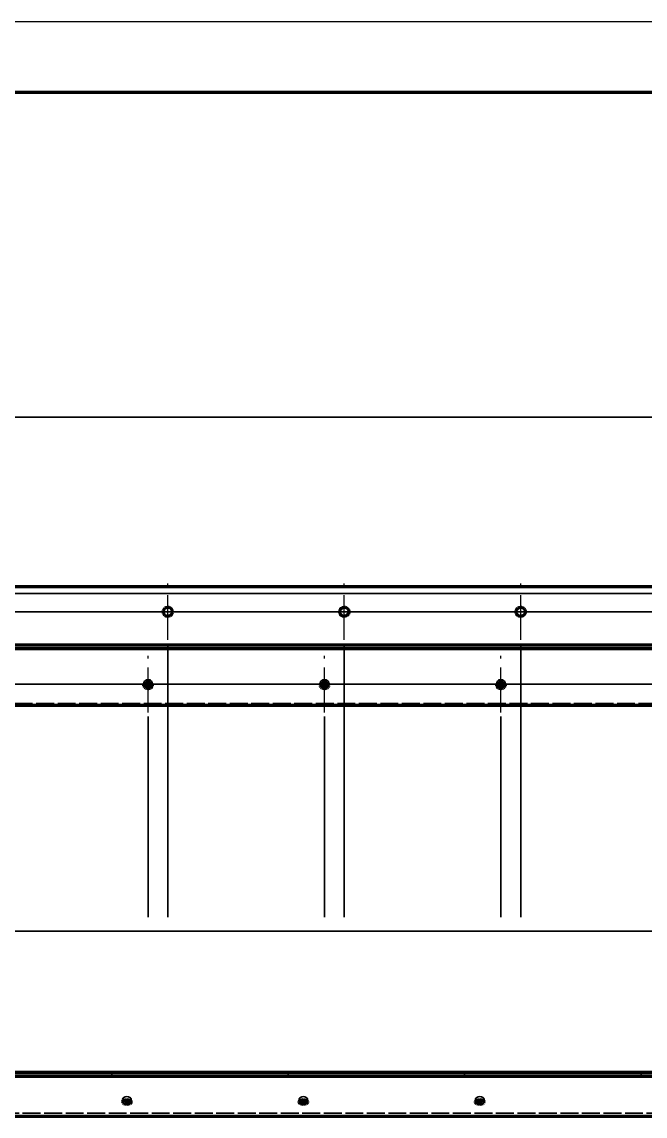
# Model space of a CAD drawing. Header units: millimetres. Extents: x 0 to 420, y 0 to 297.
# Drawn here: x 237.3 to 281.5, y 219.5 to 297 of the extents above; entities that cross this region are included whole.
import ezdxf

# ---------------------------------------------------------------- set-up
doc = ezdxf.new("R2010")
doc.units = ezdxf.units.MM
doc.linetypes.add('CENTER', pattern=[5.08, 3.175, -0.635, 0.635, -0.635])
doc.linetypes.add('DASHED', pattern=[1.524, 1.27, -0.254])

msp = doc.modelspace()

# ---------------------------------------------------------------- linework, layer by layer
at = {"color": 7, "lineweight": 35}
for p, q in [((65, 269), (351, 269)), ((68.75, 256.5), (366, 256.5)), ((74.975, 255.2), (366, 255.2)), ((87.475, 255.2), (366, 255.2)), ((99.975, 255.2), (366, 255.2)), ((112.475, 255.2), (366, 255.2)), ((124.975, 255.2), (366, 255.2)), ((137.475, 255.2), (366, 255.2)), ((149.975, 255.2), (366, 255.2)), ((162.475, 255.2), (366, 255.2)), ((174.975, 255.2), (366, 255.2)), ((187.475, 255.2), (366, 255.2)), ((199.975, 255.2), (366, 255.2)), ((212.475, 255.2), (366, 255.2)), ((224.975, 255.2), (366, 255.2)), ((237.475, 255.2), (366, 255.2)), ((249.975, 255.2), (366, 255.2)), ((262.475, 255.2), (366, 255.2)), ((274.975, 255.2), (366, 255.2)), ((247.65, 252.875), (247.65, 233.563)), ((260.15, 252.875), (260.15, 233.563)), ((272.65, 252.875), (272.65, 233.563)), ((67.75, 252.643), (366, 252.643)), ((73.55, 250.068), (366, 250.068)), ((86.05, 250.068), (366, 250.068)), ((98.55, 250.068), (366, 250.068)), ((111.05, 250.068), (366, 250.068)), ((123.55, 250.068), (366, 250.068)), ((136.05, 250.068), (366, 250.068)), ((148.55, 250.068), (366, 250.068)), ((161.05, 250.068), (366, 250.068)), ((173.55, 250.068), (366, 250.068)), ((186.05, 250.068), (366, 250.068)), ((198.55, 250.068), (366, 250.068)), ((211.05, 250.068), (366, 250.068)), ((223.55, 250.068), (366, 250.068)), ((236.05, 250.068), (366, 250.068)), ((248.55, 250.068), (366, 250.068)), ((261.05, 250.068), (366, 250.068)), ((273.55, 250.068), (366, 250.068)), ((246.25, 247.768), (246.25, 233.563)), ((258.75, 247.768), (258.75, 233.563)), ((271.25, 247.768), (271.25, 233.563)), ((83.75, 232.563), (333.75, 232.563))]:
    msp.add_line(p, q, dxfattribs=at)
at = {"color": 1, "lineweight": 70}
for p, q in [((66.25, 257), (350.5, 257)), ((247.325, 255.2), (247.339, 255.296)), ((247.339, 255.104), (247.325, 255.2)), ((247.339, 255.296), (247.381, 255.383)), ((247.381, 255.017), (247.339, 255.104)), ((247.381, 255.383), (247.447, 255.454)), ((247.447, 255.454), (247.531, 255.503)), ((247.531, 255.503), (247.626, 255.524)), ((247.626, 255.524), (247.722, 255.517)), ((247.722, 255.517), (247.813, 255.481)), ((247.813, 255.481), (247.888, 255.421)), ((247.888, 255.421), (247.943, 255.341)), ((247.943, 255.341), (247.971, 255.248)), ((247.971, 255.152), (247.943, 255.059)), ((247.971, 255.248), (247.971, 255.152)), ((259.825, 255.2), (259.839, 255.296)), ((259.839, 255.104), (259.825, 255.2)), ((259.839, 255.296), (259.881, 255.383)), ((259.881, 255.017), (259.839, 255.104)), ((259.881, 255.383), (259.947, 255.454)), ((259.947, 255.454), (260.031, 255.503)), ((260.031, 255.503), (260.126, 255.524)), ((260.126, 255.524), (260.222, 255.517)), ((260.222, 255.517), (260.312, 255.481)), ((260.312, 255.481), (260.388, 255.421)), ((260.388, 255.421), (260.443, 255.341)), ((260.443, 255.341), (260.471, 255.248)), ((260.471, 255.152), (260.443, 255.059)), ((260.471, 255.248), (260.471, 255.152)), ((272.325, 255.2), (272.339, 255.296)), ((272.339, 255.104), (272.325, 255.2)), ((272.339, 255.296), (272.381, 255.383)), ((272.381, 255.017), (272.339, 255.104)), ((272.381, 255.383), (272.447, 255.454)), ((272.447, 255.454), (272.531, 255.503)), ((272.531, 255.503), (272.626, 255.524)), ((272.626, 255.524), (272.722, 255.517)), ((272.722, 255.517), (272.812, 255.481)), ((272.812, 255.481), (272.888, 255.421)), ((272.888, 255.421), (272.943, 255.341)), ((272.943, 255.341), (272.971, 255.248)), ((272.971, 255.152), (272.943, 255.059)), ((272.971, 255.248), (272.971, 255.152)), ((247.447, 254.946), (247.381, 255.017)), ((247.531, 254.897), (247.447, 254.946)), ((247.626, 254.876), (247.531, 254.897)), ((247.722, 254.883), (247.626, 254.876)), ((247.813, 254.919), (247.722, 254.883)), ((247.888, 254.979), (247.813, 254.919)), ((247.943, 255.059), (247.888, 254.979)), ((259.947, 254.946), (259.881, 255.017)), ((260.031, 254.897), (259.947, 254.946)), ((260.126, 254.876), (260.031, 254.897)), ((260.222, 254.883), (260.126, 254.876)), ((260.312, 254.919), (260.222, 254.883)), ((260.388, 254.979), (260.312, 254.919)), ((260.443, 255.059), (260.388, 254.979)), ((272.447, 254.946), (272.381, 255.017)), ((272.531, 254.897), (272.447, 254.946)), ((272.626, 254.876), (272.531, 254.897)), ((272.722, 254.883), (272.626, 254.876)), ((272.812, 254.919), (272.722, 254.883)), ((272.888, 254.979), (272.812, 254.919)), ((272.943, 255.059), (272.888, 254.979)), ((65.75, 252.858), (345.25, 252.858)), ((345.25, 252.571), (65.75, 252.571)), ((245.95, 249.997), (245.956, 250.045)), ((245.956, 249.949), (245.95, 249.997)), ((245.956, 250.045), (245.973, 250.091)), ((245.973, 249.903), (245.956, 249.949)), ((245.963, 250.068), (246.005, 249.998)), ((245.973, 250.091), (246.001, 250.133)), ((246.001, 249.86), (245.973, 249.903)), ((246.001, 250.133), (246.038, 250.171)), ((246.038, 249.823), (246.001, 249.86)), ((246.005, 249.998), (246.071, 249.943)), ((246.038, 250.171), (246.083, 250.201)), ((246.083, 249.792), (246.038, 249.823)), ((246.071, 249.943), (246.156, 249.907)), ((246.083, 250.201), (246.135, 250.224)), ((246.135, 249.77), (246.083, 249.792)), ((246.135, 250.224), (246.191, 250.238)), ((246.191, 249.756), (246.135, 249.77)), ((246.156, 249.907), (246.25, 249.894)), ((246.191, 250.238), (246.25, 250.243)), ((246.25, 249.751), (246.191, 249.756)), ((246.25, 250.243), (246.309, 250.238)), ((246.25, 249.894), (246.344, 249.907)), ((246.309, 249.756), (246.25, 249.751)), ((246.309, 250.238), (246.365, 250.224)), ((246.365, 249.77), (246.309, 249.756)), ((246.344, 249.907), (246.429, 249.943)), ((246.365, 250.224), (246.417, 250.201)), ((246.417, 249.792), (246.365, 249.77)), ((246.417, 250.201), (246.462, 250.171)), ((246.462, 249.823), (246.417, 249.792)), ((246.429, 249.943), (246.495, 249.998)), ((246.462, 250.171), (246.499, 250.133)), ((246.499, 249.86), (246.462, 249.823)), ((246.495, 249.998), (246.537, 250.068)), ((246.499, 250.133), (246.527, 250.091)), ((246.527, 249.903), (246.499, 249.86)), ((246.527, 250.091), (246.544, 250.045)), ((246.544, 249.949), (246.527, 249.903)), ((246.544, 250.045), (246.55, 249.997)), ((246.55, 249.997), (246.544, 249.949)), ((258.45, 249.997), (258.456, 250.045)), ((258.456, 249.949), (258.45, 249.997)), ((258.456, 250.045), (258.473, 250.091)), ((258.473, 249.903), (258.456, 249.949)), ((258.463, 250.068), (258.505, 249.998)), ((258.473, 250.091), (258.501, 250.133)), ((258.501, 249.86), (258.473, 249.903)), ((258.501, 250.133), (258.538, 250.171)), ((258.538, 249.823), (258.501, 249.86)), ((258.505, 249.998), (258.571, 249.943)), ((258.538, 250.171), (258.583, 250.201)), ((258.583, 249.792), (258.538, 249.823)), ((258.571, 249.943), (258.656, 249.907)), ((258.583, 250.201), (258.635, 250.224)), ((258.635, 249.77), (258.583, 249.792)), ((258.635, 250.224), (258.691, 250.238)), ((258.691, 249.756), (258.635, 249.77)), ((258.656, 249.907), (258.75, 249.894)), ((258.691, 250.238), (258.75, 250.243)), ((258.75, 249.751), (258.691, 249.756)), ((258.75, 250.243), (258.809, 250.238)), ((258.75, 249.894), (258.844, 249.907)), ((258.809, 249.756), (258.75, 249.751)), ((258.809, 250.238), (258.865, 250.224)), ((258.865, 249.77), (258.809, 249.756)), ((258.844, 249.907), (258.929, 249.943)), ((258.865, 250.224), (258.917, 250.201)), ((258.917, 249.792), (258.865, 249.77)), ((258.917, 250.201), (258.962, 250.171)), ((258.962, 249.823), (258.917, 249.792)), ((258.929, 249.943), (258.995, 249.998)), ((258.962, 250.171), (258.999, 250.133)), ((258.999, 249.86), (258.962, 249.823)), ((258.995, 249.998), (259.037, 250.068)), ((258.999, 250.133), (259.027, 250.091)), ((259.027, 249.903), (258.999, 249.86)), ((259.027, 250.091), (259.044, 250.045)), ((259.044, 249.949), (259.027, 249.903)), ((259.044, 250.045), (259.05, 249.997)), ((259.05, 249.997), (259.044, 249.949)), ((270.95, 249.997), (270.956, 250.045)), ((270.956, 249.949), (270.95, 249.997)), ((270.956, 250.045), (270.973, 250.091)), ((270.973, 249.903), (270.956, 249.949)), ((270.963, 250.068), (271.005, 249.998)), ((270.973, 250.091), (271.001, 250.133)), ((271.001, 249.86), (270.973, 249.903)), ((271.001, 250.133), (271.038, 250.171)), ((271.038, 249.823), (271.001, 249.86)), ((271.005, 249.998), (271.071, 249.943)), ((271.038, 250.171), (271.083, 250.201)), ((271.083, 249.792), (271.038, 249.823)), ((271.071, 249.943), (271.156, 249.907)), ((271.083, 250.201), (271.135, 250.224)), ((271.135, 249.77), (271.083, 249.792)), ((271.135, 250.224), (271.191, 250.238)), ((271.191, 249.756), (271.135, 249.77)), ((271.156, 249.907), (271.25, 249.894)), ((271.191, 250.238), (271.25, 250.243)), ((271.25, 249.751), (271.191, 249.756)), ((271.25, 250.243), (271.309, 250.238)), ((271.25, 249.894), (271.344, 249.907)), ((271.309, 249.756), (271.25, 249.751)), ((271.309, 250.238), (271.365, 250.224)), ((271.365, 249.77), (271.309, 249.756)), ((271.344, 249.907), (271.429, 249.943)), ((271.365, 250.224), (271.417, 250.201)), ((271.417, 249.792), (271.365, 249.77)), ((271.417, 250.201), (271.462, 250.171)), ((271.462, 249.823), (271.417, 249.792)), ((271.429, 249.943), (271.495, 249.998)), ((271.462, 250.171), (271.499, 250.133)), ((271.499, 249.86), (271.462, 249.823)), ((271.495, 249.998), (271.537, 250.068)), ((271.499, 250.133), (271.527, 250.091)), ((271.527, 249.903), (271.499, 249.86)), ((271.527, 250.091), (271.544, 250.045)), ((271.544, 249.949), (271.527, 249.903)), ((271.544, 250.045), (271.55, 249.997)), ((271.55, 249.997), (271.544, 249.949)), ((344.75, 248.563), (65.5, 248.563)), ((349.75, 222.563), (65.5, 222.563)), ((65.5, 222.313), (349.75, 222.313)), ((350.25, 222.268), (70.75, 222.268)), ((244.45, 220.466), (244.456, 220.499)), ((244.456, 220.432), (244.45, 220.466)), ((244.456, 220.499), (244.473, 220.532)), ((244.473, 220.4), (244.456, 220.432)), ((244.473, 220.532), (244.501, 220.561)), ((244.501, 220.37), (244.473, 220.4)), ((244.501, 220.561), (244.538, 220.587)), ((244.538, 220.344), (244.501, 220.37)), ((244.509, 220.568), (244.557, 220.539)), ((244.538, 220.587), (244.635, 220.625)), ((244.635, 220.307), (244.538, 220.344)), ((244.557, 220.539), (244.615, 220.517)), ((244.615, 220.517), (244.681, 220.503)), ((244.635, 220.625), (244.75, 220.638)), ((244.75, 220.294), (244.635, 220.307)), ((244.681, 220.503), (244.75, 220.498)), ((244.75, 220.638), (244.865, 220.625)), ((244.75, 220.498), (244.819, 220.503)), ((244.865, 220.307), (244.75, 220.294)), ((244.819, 220.503), (244.885, 220.517)), ((244.865, 220.625), (244.962, 220.587)), ((244.962, 220.344), (244.865, 220.307)), ((244.885, 220.517), (244.943, 220.539)), ((244.943, 220.539), (244.991, 220.568)), ((244.962, 220.587), (244.999, 220.561)), ((244.999, 220.37), (244.962, 220.344)), ((244.999, 220.561), (245.027, 220.532)), ((245.027, 220.4), (244.999, 220.37)), ((245.027, 220.532), (245.044, 220.499)), ((245.044, 220.432), (245.027, 220.4)), ((245.044, 220.499), (245.05, 220.466)), ((245.05, 220.466), (245.044, 220.432)), ((256.95, 220.466), (256.956, 220.499)), ((256.956, 220.432), (256.95, 220.466)), ((256.956, 220.499), (256.973, 220.532)), ((256.973, 220.4), (256.956, 220.432)), ((256.973, 220.532), (257.001, 220.561)), ((257.001, 220.37), (256.973, 220.4)), ((257.001, 220.561), (257.038, 220.587)), ((257.038, 220.344), (257.001, 220.37)), ((257.009, 220.568), (257.057, 220.539)), ((257.038, 220.587), (257.135, 220.625)), ((257.135, 220.307), (257.038, 220.344)), ((257.057, 220.539), (257.115, 220.517)), ((257.115, 220.517), (257.181, 220.503)), ((257.135, 220.625), (257.25, 220.638)), ((257.25, 220.294), (257.135, 220.307)), ((257.181, 220.503), (257.25, 220.498)), ((257.25, 220.638), (257.365, 220.625)), ((257.25, 220.498), (257.319, 220.503)), ((257.365, 220.307), (257.25, 220.294)), ((257.319, 220.503), (257.385, 220.517)), ((257.365, 220.625), (257.462, 220.587)), ((257.462, 220.344), (257.365, 220.307)), ((257.385, 220.517), (257.443, 220.539)), ((257.443, 220.539), (257.491, 220.568)), ((257.462, 220.587), (257.499, 220.561)), ((257.499, 220.37), (257.462, 220.344)), ((257.499, 220.561), (257.527, 220.532)), ((257.527, 220.4), (257.499, 220.37)), ((257.527, 220.532), (257.544, 220.499)), ((257.544, 220.432), (257.527, 220.4)), ((257.544, 220.499), (257.55, 220.466)), ((257.55, 220.466), (257.544, 220.432)), ((269.45, 220.466), (269.456, 220.499)), ((269.456, 220.432), (269.45, 220.466)), ((269.456, 220.499), (269.473, 220.532)), ((269.473, 220.4), (269.456, 220.432)), ((269.473, 220.532), (269.501, 220.561)), ((269.501, 220.37), (269.473, 220.4)), ((269.501, 220.561), (269.538, 220.587)), ((269.538, 220.344), (269.501, 220.37)), ((269.509, 220.568), (269.557, 220.539)), ((269.538, 220.587), (269.635, 220.625)), ((269.635, 220.307), (269.538, 220.344)), ((269.557, 220.539), (269.615, 220.517)), ((269.615, 220.517), (269.681, 220.503)), ((269.635, 220.625), (269.75, 220.638)), ((269.75, 220.294), (269.635, 220.307)), ((269.681, 220.503), (269.75, 220.498)), ((269.75, 220.638), (269.865, 220.625)), ((269.75, 220.498), (269.819, 220.503)), ((269.865, 220.307), (269.75, 220.294)), ((269.819, 220.503), (269.885, 220.517)), ((269.865, 220.625), (269.962, 220.587)), ((269.962, 220.344), (269.865, 220.307)), ((269.885, 220.517), (269.943, 220.539)), ((269.943, 220.539), (269.991, 220.568)), ((269.962, 220.587), (269.999, 220.561)), ((269.999, 220.37), (269.962, 220.344)), ((269.999, 220.561), (270.027, 220.532)), ((270.027, 220.4), (269.999, 220.37)), ((270.027, 220.532), (270.044, 220.499)), ((270.044, 220.432), (270.027, 220.4)), ((270.044, 220.499), (270.05, 220.466)), ((270.05, 220.466), (270.044, 220.432)), ((71.25, 219.462), (350.5, 219.462))]:
    msp.add_line(p, q, dxfattribs=at)
at = {"color": 5, "linetype": 'DASHED', "lineweight": 35}
for p, q in [((350.5, 257), (66.25, 257)), ((247.339, 255.296), (247.325, 255.2)), ((247.325, 255.2), (247.339, 255.104)), ((247.381, 255.383), (247.339, 255.296)), ((247.339, 255.104), (247.381, 255.017)), ((247.447, 255.454), (247.381, 255.383)), ((247.531, 255.503), (247.447, 255.454)), ((247.626, 255.524), (247.531, 255.503)), ((247.722, 255.517), (247.626, 255.524)), ((247.813, 255.481), (247.722, 255.517)), ((247.888, 255.421), (247.813, 255.481)), ((247.943, 255.341), (247.888, 255.421)), ((247.971, 255.248), (247.943, 255.341)), ((247.943, 255.059), (247.971, 255.152)), ((247.971, 255.152), (247.971, 255.248)), ((259.839, 255.296), (259.825, 255.2)), ((259.825, 255.2), (259.839, 255.104)), ((259.881, 255.383), (259.839, 255.296)), ((259.839, 255.104), (259.881, 255.017)), ((259.947, 255.454), (259.881, 255.383)), ((260.031, 255.503), (259.947, 255.454)), ((260.126, 255.524), (260.031, 255.503)), ((260.222, 255.517), (260.126, 255.524)), ((260.312, 255.481), (260.222, 255.517)), ((260.388, 255.421), (260.312, 255.481)), ((260.443, 255.341), (260.388, 255.421)), ((260.471, 255.248), (260.443, 255.341)), ((260.443, 255.059), (260.471, 255.152)), ((260.471, 255.152), (260.471, 255.248)), ((272.339, 255.296), (272.325, 255.2)), ((272.325, 255.2), (272.339, 255.104)), ((272.381, 255.383), (272.339, 255.296)), ((272.339, 255.104), (272.381, 255.017)), ((272.447, 255.454), (272.381, 255.383)), ((272.531, 255.503), (272.447, 255.454)), ((272.626, 255.524), (272.531, 255.503)), ((272.722, 255.517), (272.626, 255.524)), ((272.812, 255.481), (272.722, 255.517)), ((272.888, 255.421), (272.812, 255.481)), ((272.943, 255.341), (272.888, 255.421)), ((272.971, 255.248), (272.943, 255.341)), ((272.943, 255.059), (272.971, 255.152)), ((272.971, 255.152), (272.971, 255.248)), ((247.381, 255.017), (247.447, 254.946)), ((247.447, 254.946), (247.531, 254.897)), ((247.531, 254.897), (247.626, 254.876)), ((247.626, 254.876), (247.722, 254.883)), ((247.722, 254.883), (247.813, 254.919)), ((247.813, 254.919), (247.888, 254.979)), ((247.888, 254.979), (247.943, 255.059)), ((259.881, 255.017), (259.947, 254.946)), ((259.947, 254.946), (260.031, 254.897)), ((260.031, 254.897), (260.126, 254.876)), ((260.126, 254.876), (260.222, 254.883)), ((260.222, 254.883), (260.312, 254.919)), ((260.312, 254.919), (260.388, 254.979)), ((260.388, 254.979), (260.443, 255.059)), ((272.381, 255.017), (272.447, 254.946)), ((272.447, 254.946), (272.531, 254.897)), ((272.531, 254.897), (272.626, 254.876)), ((272.626, 254.876), (272.722, 254.883)), ((272.722, 254.883), (272.812, 254.919)), ((272.812, 254.919), (272.888, 254.979)), ((272.888, 254.979), (272.943, 255.059)), ((245.956, 250.188), (245.95, 250.14)), ((245.95, 249.997), (245.95, 250.14)), ((245.95, 250.14), (245.963, 250.068)), ((245.973, 250.234), (245.956, 250.188)), ((246.001, 250.277), (245.973, 250.234)), ((246.038, 250.314), (246.001, 250.277)), ((246.083, 250.345), (246.038, 250.314)), ((246.135, 250.367), (246.083, 250.345)), ((246.191, 250.381), (246.135, 250.367)), ((246.25, 250.386), (246.191, 250.381)), ((246.309, 250.381), (246.25, 250.386)), ((246.365, 250.367), (246.309, 250.381)), ((246.417, 250.345), (246.365, 250.367)), ((246.462, 250.314), (246.417, 250.345)), ((246.499, 250.277), (246.462, 250.314)), ((246.527, 250.234), (246.499, 250.277)), ((246.544, 250.188), (246.527, 250.234)), ((246.537, 250.068), (246.55, 250.14)), ((246.55, 250.14), (246.544, 250.188)), ((258.456, 250.188), (258.45, 250.14)), ((258.45, 249.997), (258.45, 250.14)), ((258.45, 250.14), (258.463, 250.068)), ((258.473, 250.234), (258.456, 250.188)), ((258.501, 250.277), (258.473, 250.234)), ((258.538, 250.314), (258.501, 250.277)), ((258.583, 250.345), (258.538, 250.314)), ((258.635, 250.367), (258.583, 250.345)), ((258.691, 250.381), (258.635, 250.367)), ((258.75, 250.386), (258.691, 250.381)), ((258.809, 250.381), (258.75, 250.386)), ((258.865, 250.367), (258.809, 250.381)), ((258.917, 250.345), (258.865, 250.367)), ((258.962, 250.314), (258.917, 250.345)), ((258.999, 250.277), (258.962, 250.314)), ((259.027, 250.234), (258.999, 250.277)), ((259.044, 250.188), (259.027, 250.234)), ((259.037, 250.068), (259.05, 250.14)), ((259.05, 250.14), (259.044, 250.188)), ((270.956, 250.188), (270.95, 250.14)), ((270.95, 249.997), (270.95, 250.14)), ((270.95, 250.14), (270.963, 250.068)), ((270.973, 250.234), (270.956, 250.188)), ((271.001, 250.277), (270.973, 250.234)), ((271.038, 250.314), (271.001, 250.277)), ((271.083, 250.345), (271.038, 250.314)), ((271.135, 250.367), (271.083, 250.345)), ((271.191, 250.381), (271.135, 250.367)), ((271.25, 250.386), (271.191, 250.381)), ((271.309, 250.381), (271.25, 250.386)), ((271.365, 250.367), (271.309, 250.381)), ((271.417, 250.345), (271.365, 250.367)), ((271.462, 250.314), (271.417, 250.345)), ((271.499, 250.277), (271.462, 250.314)), ((271.527, 250.234), (271.499, 250.277)), ((271.544, 250.188), (271.527, 250.234)), ((271.537, 250.068), (271.55, 250.14)), ((271.55, 250.14), (271.544, 250.188)), ((344.75, 248.707), (65.5, 248.707)), ((350.25, 222.563), (70.75, 222.563)), ((243.033, 222.563), (243.025, 222.563)), ((243.025, 222.563), (243.033, 222.563)), ((243.057, 222.563), (243.033, 222.563)), ((243.033, 222.563), (243.057, 222.563)), ((243.096, 222.563), (243.057, 222.563)), ((243.057, 222.563), (243.096, 222.563)), ((243.147, 222.563), (243.096, 222.563)), ((243.096, 222.563), (243.147, 222.563)), ((243.209, 222.563), (243.147, 222.563)), ((243.147, 222.563), (243.209, 222.563)), ((243.278, 222.563), (243.209, 222.563)), ((243.209, 222.563), (243.278, 222.563)), ((243.35, 222.563), (243.278, 222.563)), ((243.278, 222.563), (243.35, 222.563)), ((243.422, 222.563), (243.35, 222.563)), ((243.35, 222.563), (243.422, 222.563)), ((243.491, 222.563), (243.422, 222.563)), ((243.422, 222.563), (243.491, 222.563)), ((243.553, 222.563), (243.491, 222.563)), ((243.491, 222.563), (243.553, 222.563)), ((243.604, 222.563), (243.553, 222.563)), ((243.553, 222.563), (243.604, 222.563)), ((243.643, 222.563), (243.604, 222.563)), ((243.604, 222.563), (243.643, 222.563)), ((243.667, 222.563), (243.643, 222.563)), ((243.643, 222.563), (243.667, 222.563)), ((243.675, 222.563), (243.667, 222.563)), ((243.667, 222.563), (243.675, 222.563)), ((243.675, 222.563), (243.675, 222.313)), ((255.533, 222.563), (255.525, 222.563)), ((255.525, 222.563), (255.533, 222.563)), ((255.557, 222.563), (255.533, 222.563)), ((255.533, 222.563), (255.557, 222.563)), ((255.596, 222.563), (255.557, 222.563)), ((255.557, 222.563), (255.596, 222.563)), ((255.647, 222.563), (255.596, 222.563)), ((255.596, 222.563), (255.647, 222.563)), ((255.709, 222.563), (255.647, 222.563)), ((255.647, 222.563), (255.709, 222.563)), ((255.778, 222.563), (255.709, 222.563)), ((255.709, 222.563), (255.778, 222.563)), ((255.85, 222.563), (255.778, 222.563)), ((255.778, 222.563), (255.85, 222.563)), ((255.922, 222.563), (255.85, 222.563)), ((255.85, 222.563), (255.922, 222.563)), ((255.991, 222.563), (255.922, 222.563)), ((255.922, 222.563), (255.991, 222.563)), ((256.053, 222.563), (255.991, 222.563)), ((255.991, 222.563), (256.053, 222.563)), ((256.104, 222.563), (256.053, 222.563)), ((256.053, 222.563), (256.104, 222.563)), ((256.143, 222.563), (256.104, 222.563)), ((256.104, 222.563), (256.143, 222.563)), ((256.167, 222.563), (256.143, 222.563)), ((256.143, 222.563), (256.167, 222.563)), ((256.175, 222.563), (256.167, 222.563)), ((256.167, 222.563), (256.175, 222.563)), ((256.175, 222.563), (256.175, 222.313)), ((268.033, 222.563), (268.025, 222.563)), ((268.025, 222.563), (268.033, 222.563)), ((268.057, 222.563), (268.033, 222.563)), ((268.033, 222.563), (268.057, 222.563)), ((268.096, 222.563), (268.057, 222.563)), ((268.057, 222.563), (268.096, 222.563)), ((268.147, 222.563), (268.096, 222.563)), ((268.096, 222.563), (268.147, 222.563)), ((268.209, 222.563), (268.147, 222.563)), ((268.147, 222.563), (268.209, 222.563)), ((268.278, 222.563), (268.209, 222.563)), ((268.209, 222.563), (268.278, 222.563)), ((268.35, 222.563), (268.278, 222.563)), ((268.278, 222.563), (268.35, 222.563)), ((268.422, 222.563), (268.35, 222.563)), ((268.35, 222.563), (268.422, 222.563)), ((268.491, 222.563), (268.422, 222.563)), ((268.422, 222.563), (268.491, 222.563)), ((268.553, 222.563), (268.491, 222.563)), ((268.491, 222.563), (268.553, 222.563)), ((268.604, 222.563), (268.553, 222.563)), ((268.553, 222.563), (268.604, 222.563)), ((268.643, 222.563), (268.604, 222.563)), ((268.604, 222.563), (268.643, 222.563)), ((268.667, 222.563), (268.643, 222.563)), ((268.643, 222.563), (268.667, 222.563)), ((268.675, 222.563), (268.667, 222.563)), ((268.667, 222.563), (268.675, 222.563)), ((268.675, 222.563), (268.675, 222.313)), ((280.533, 222.563), (280.525, 222.563)), ((280.525, 222.563), (280.533, 222.563)), ((280.557, 222.563), (280.533, 222.563)), ((280.533, 222.563), (280.557, 222.563)), ((280.596, 222.563), (280.557, 222.563)), ((280.557, 222.563), (280.596, 222.563)), ((280.647, 222.563), (280.596, 222.563)), ((280.596, 222.563), (280.647, 222.563)), ((280.709, 222.563), (280.647, 222.563)), ((280.647, 222.563), (280.709, 222.563)), ((280.778, 222.563), (280.709, 222.563)), ((280.709, 222.563), (280.778, 222.563)), ((280.85, 222.563), (280.778, 222.563)), ((280.778, 222.563), (280.85, 222.563)), ((280.922, 222.563), (280.85, 222.563)), ((280.85, 222.563), (280.922, 222.563)), ((280.991, 222.563), (280.922, 222.563)), ((280.922, 222.563), (280.991, 222.563)), ((281.053, 222.563), (280.991, 222.563)), ((280.991, 222.563), (281.053, 222.563)), ((281.104, 222.563), (281.053, 222.563)), ((281.053, 222.563), (281.104, 222.563)), ((281.143, 222.563), (281.104, 222.563)), ((281.104, 222.563), (281.143, 222.563)), ((281.167, 222.563), (281.143, 222.563)), ((281.143, 222.563), (281.167, 222.563)), ((281.175, 222.563), (281.167, 222.563)), ((281.167, 222.563), (281.175, 222.563)), ((281.175, 222.563), (281.175, 222.313)), ((70.75, 222.313), (350.25, 222.313)), ((243.033, 222.313), (243.025, 222.313)), ((243.025, 222.313), (243.033, 222.313)), ((243.057, 222.313), (243.033, 222.313)), ((243.033, 222.313), (243.057, 222.313)), ((243.096, 222.313), (243.057, 222.313)), ((243.057, 222.313), (243.096, 222.313)), ((243.147, 222.313), (243.096, 222.313)), ((243.096, 222.313), (243.147, 222.313)), ((243.209, 222.313), (243.147, 222.313)), ((243.147, 222.313), (243.209, 222.313)), ((243.278, 222.313), (243.209, 222.313)), ((243.209, 222.313), (243.278, 222.313)), ((243.35, 222.313), (243.278, 222.313)), ((243.278, 222.313), (243.35, 222.313)), ((243.422, 222.313), (243.35, 222.313)), ((243.35, 222.313), (243.422, 222.313)), ((243.491, 222.313), (243.422, 222.313)), ((243.422, 222.313), (243.491, 222.313)), ((243.553, 222.313), (243.491, 222.313)), ((243.491, 222.313), (243.553, 222.313)), ((243.604, 222.313), (243.553, 222.313)), ((243.553, 222.313), (243.604, 222.313)), ((243.643, 222.313), (243.604, 222.313)), ((243.604, 222.313), (243.643, 222.313)), ((243.667, 222.313), (243.643, 222.313)), ((243.643, 222.313), (243.667, 222.313)), ((243.675, 222.313), (243.667, 222.313)), ((243.667, 222.313), (243.675, 222.313)), ((255.533, 222.313), (255.525, 222.313)), ((255.525, 222.313), (255.533, 222.313)), ((255.557, 222.313), (255.533, 222.313)), ((255.533, 222.313), (255.557, 222.313)), ((255.596, 222.313), (255.557, 222.313)), ((255.557, 222.313), (255.596, 222.313)), ((255.647, 222.313), (255.596, 222.313)), ((255.596, 222.313), (255.647, 222.313)), ((255.709, 222.313), (255.647, 222.313)), ((255.647, 222.313), (255.709, 222.313)), ((255.778, 222.313), (255.709, 222.313)), ((255.709, 222.313), (255.778, 222.313)), ((255.85, 222.313), (255.778, 222.313)), ((255.778, 222.313), (255.85, 222.313)), ((255.922, 222.313), (255.85, 222.313)), ((255.85, 222.313), (255.922, 222.313)), ((255.991, 222.313), (255.922, 222.313)), ((255.922, 222.313), (255.991, 222.313)), ((256.053, 222.313), (255.991, 222.313)), ((255.991, 222.313), (256.053, 222.313)), ((256.104, 222.313), (256.053, 222.313)), ((256.053, 222.313), (256.104, 222.313)), ((256.143, 222.313), (256.104, 222.313)), ((256.104, 222.313), (256.143, 222.313)), ((256.167, 222.313), (256.143, 222.313)), ((256.143, 222.313), (256.167, 222.313)), ((256.175, 222.313), (256.167, 222.313)), ((256.167, 222.313), (256.175, 222.313)), ((268.033, 222.313), (268.025, 222.313)), ((268.025, 222.313), (268.033, 222.313)), ((268.057, 222.313), (268.033, 222.313)), ((268.033, 222.313), (268.057, 222.313)), ((268.096, 222.313), (268.057, 222.313)), ((268.057, 222.313), (268.096, 222.313)), ((268.147, 222.313), (268.096, 222.313)), ((268.096, 222.313), (268.147, 222.313)), ((268.209, 222.313), (268.147, 222.313)), ((268.147, 222.313), (268.209, 222.313)), ((268.278, 222.313), (268.209, 222.313)), ((268.209, 222.313), (268.278, 222.313)), ((268.35, 222.313), (268.278, 222.313)), ((268.278, 222.313), (268.35, 222.313)), ((268.422, 222.313), (268.35, 222.313)), ((268.35, 222.313), (268.422, 222.313)), ((268.491, 222.313), (268.422, 222.313)), ((268.422, 222.313), (268.491, 222.313)), ((268.553, 222.313), (268.491, 222.313)), ((268.491, 222.313), (268.553, 222.313)), ((268.604, 222.313), (268.553, 222.313)), ((268.553, 222.313), (268.604, 222.313)), ((268.643, 222.313), (268.604, 222.313)), ((268.604, 222.313), (268.643, 222.313)), ((268.667, 222.313), (268.643, 222.313)), ((268.643, 222.313), (268.667, 222.313)), ((268.675, 222.313), (268.667, 222.313)), ((268.667, 222.313), (268.675, 222.313)), ((280.533, 222.313), (280.525, 222.313)), ((280.525, 222.313), (280.533, 222.313)), ((280.557, 222.313), (280.533, 222.313)), ((280.533, 222.313), (280.557, 222.313)), ((280.596, 222.313), (280.557, 222.313)), ((280.557, 222.313), (280.596, 222.313)), ((280.647, 222.313), (280.596, 222.313)), ((280.596, 222.313), (280.647, 222.313)), ((280.709, 222.313), (280.647, 222.313)), ((280.647, 222.313), (280.709, 222.313)), ((280.778, 222.313), (280.709, 222.313)), ((280.709, 222.313), (280.778, 222.313)), ((280.85, 222.313), (280.778, 222.313)), ((280.778, 222.313), (280.85, 222.313)), ((280.922, 222.313), (280.85, 222.313)), ((280.85, 222.313), (280.922, 222.313)), ((280.991, 222.313), (280.922, 222.313)), ((280.922, 222.313), (280.991, 222.313)), ((281.053, 222.313), (280.991, 222.313)), ((280.991, 222.313), (281.053, 222.313)), ((281.104, 222.313), (281.053, 222.313)), ((281.053, 222.313), (281.104, 222.313)), ((281.143, 222.313), (281.104, 222.313)), ((281.104, 222.313), (281.143, 222.313)), ((281.167, 222.313), (281.143, 222.313)), ((281.143, 222.313), (281.167, 222.313)), ((281.175, 222.313), (281.167, 222.313)), ((281.167, 222.313), (281.175, 222.313)), ((244.456, 220.704), (244.45, 220.67)), ((244.45, 220.67), (244.465, 220.617)), ((244.473, 220.736), (244.456, 220.704)), ((244.465, 220.617), (244.509, 220.568)), ((244.501, 220.766), (244.473, 220.736)), ((244.538, 220.792), (244.501, 220.766)), ((244.635, 220.829), (244.538, 220.792)), ((244.75, 220.843), (244.635, 220.829)), ((244.865, 220.829), (244.75, 220.843)), ((244.962, 220.792), (244.865, 220.829)), ((244.999, 220.766), (244.962, 220.792)), ((244.991, 220.568), (245.035, 220.617)), ((245.027, 220.736), (244.999, 220.766)), ((245.044, 220.704), (245.027, 220.736)), ((245.035, 220.617), (245.05, 220.67)), ((245.05, 220.67), (245.044, 220.704)), ((245.05, 220.67), (245.05, 220.466)), ((256.956, 220.704), (256.95, 220.67)), ((256.95, 220.67), (256.965, 220.617)), ((256.973, 220.736), (256.956, 220.704)), ((256.965, 220.617), (257.009, 220.568)), ((257.001, 220.766), (256.973, 220.736)), ((257.038, 220.792), (257.001, 220.766)), ((257.135, 220.829), (257.038, 220.792)), ((257.25, 220.843), (257.135, 220.829)), ((257.365, 220.829), (257.25, 220.843)), ((257.462, 220.792), (257.365, 220.829)), ((257.499, 220.766), (257.462, 220.792)), ((257.491, 220.568), (257.535, 220.617)), ((257.527, 220.736), (257.499, 220.766)), ((257.544, 220.704), (257.527, 220.736)), ((257.535, 220.617), (257.55, 220.67)), ((257.55, 220.67), (257.544, 220.704)), ((257.55, 220.67), (257.55, 220.466)), ((269.456, 220.704), (269.45, 220.67)), ((269.45, 220.67), (269.465, 220.617)), ((269.473, 220.736), (269.456, 220.704)), ((269.465, 220.617), (269.509, 220.568)), ((269.501, 220.766), (269.473, 220.736)), ((269.538, 220.792), (269.501, 220.766)), ((269.635, 220.829), (269.538, 220.792)), ((269.75, 220.843), (269.635, 220.829)), ((269.865, 220.829), (269.75, 220.843)), ((269.962, 220.792), (269.865, 220.829)), ((269.999, 220.766), (269.962, 220.792)), ((269.991, 220.568), (270.035, 220.617)), ((270.027, 220.736), (269.999, 220.766)), ((270.044, 220.704), (270.027, 220.736)), ((270.035, 220.617), (270.05, 220.67)), ((270.05, 220.67), (270.044, 220.704)), ((270.05, 220.67), (270.05, 220.466)), ((71.25, 219.667), (350.5, 219.667))]:
    msp.add_line(p, q, dxfattribs=at)
at = {"color": 4, "linetype": 'CENTER', "lineweight": 25}
for p, q in [((247.65, 253.2), (247.65, 257.2)), ((260.15, 253.2), (260.15, 257.2)), ((272.65, 253.2), (272.65, 257.2)), ((245.65, 255.2), (249.65, 255.2)), ((258.15, 255.2), (262.15, 255.2)), ((270.65, 255.2), (274.65, 255.2)), ((246.25, 248.068), (246.25, 252.068)), ((258.75, 248.068), (258.75, 252.068)), ((271.25, 248.068), (271.25, 252.068)), ((244.25, 250.068), (248.25, 250.068)), ((256.75, 250.068), (260.75, 250.068)), ((269.25, 250.068), (273.25, 250.068))]:
    msp.add_line(p, q, dxfattribs=at)
at = {"color": 7, "lineweight": 25}
msp.add_lwpolyline([(0, 0), (420, 0), (420, 297), (0, 297)], close=True, dxfattribs=at)
at = {"color": 7, "lineweight": 70}
msp.add_lwpolyline([(20, 5), (415, 5), (415, 292), (20, 292)], close=True, dxfattribs=at)

doc.saveas('drawing.dxf')
